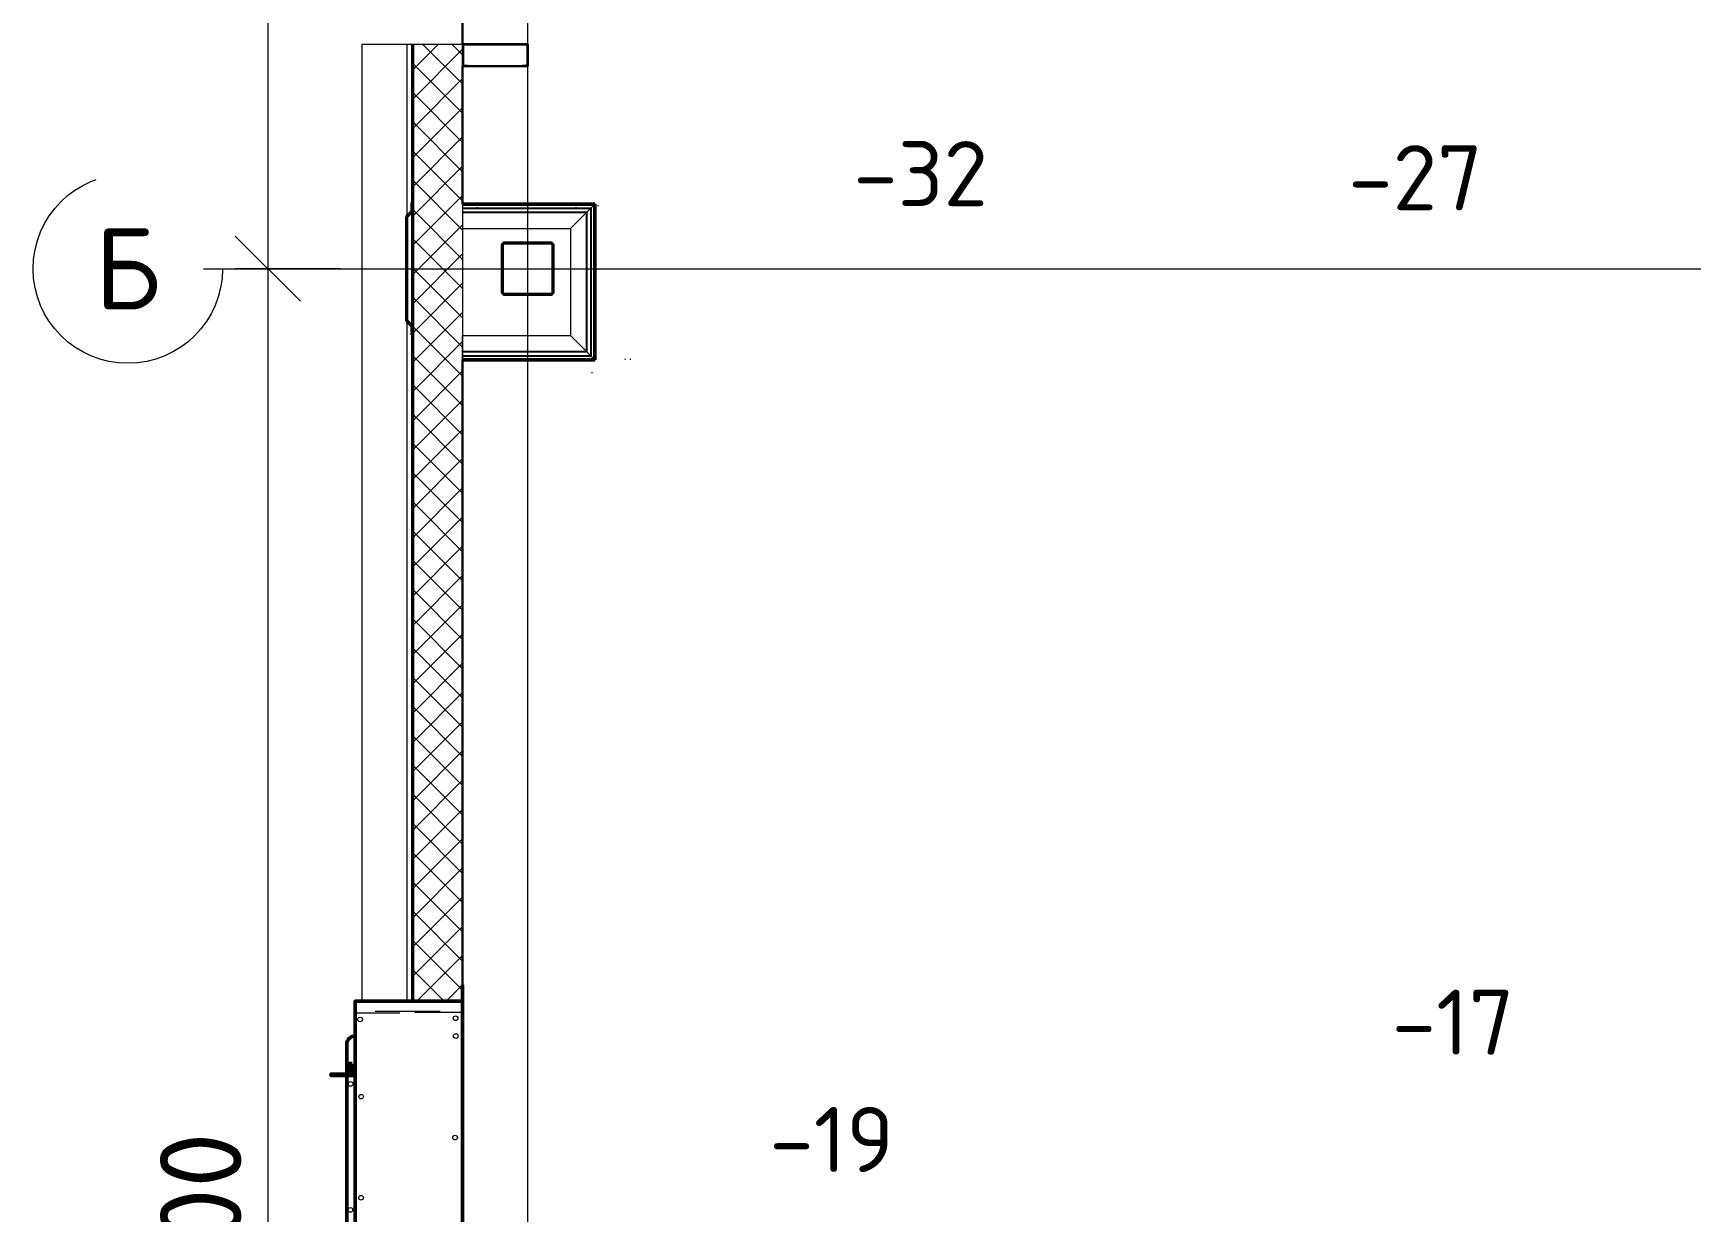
# Model space of a CAD drawing. Header units: metres. Extents: x -7665 to -5405, y -4871 to -3608.
# Drawn here: x -5530 to -5524.91, y -4862.78 to -4859.16 of the extents above; entities that cross this region are included whole.
import ezdxf
from ezdxf.enums import TextEntityAlignment as Align

# ---------------------------------------------------------------- set-up
doc = ezdxf.new("R2010")
doc.units = ezdxf.units.M
doc.header["$PDMODE"] = 35
doc.header["$PDSIZE"] = 0.03
doc.linetypes.add('XKITLINE00', pattern=[0])
doc.linetypes.add('Xref_level ST-8$0$DASHDOT', pattern=[25.4, 12.7, -6.35, 0, -6.35])
doc.layers.get('Defpoints').update_dxf_attribs({"color": 4})
doc.layers.add('_5-1_Площадь помещений', color=2, linetype='Continuous', lineweight=30, plot=False)
for name, color, linetype, lineweight in [('_5-2_Штриховка пол', 7, 'Continuous', 9), ('S-WALL-PATT', 7, 'Continuous', 0), ('Выноски', 7, 'Continuous', 15), ('Обобщенные модели', 7, 'Continuous', 18), ('Оборудование', 188, 'Continuous', 18), ('ОСИ', 250, 'Xref_level ST-8$0$DASHDOT', 5), ('Привязки', 7, 'Continuous', 9), ('Цоколь', 252, 'Continuous', 18)]:
    doc.layers.add(name, color=color, linetype=linetype, lineweight=lineweight)
for name, color, linetype in [('A-Wall', 113, 'Continuous'), ('Part', 7, 'Continuous'), ('высотные отклонения', 7, 'Continuous'), ('Основной', 7, 'Continuous'), ('Стены ГКЛ (графика)', 7, 'Continuous')]:
    doc.layers.add(name, color=color, linetype=linetype)
doc.layers.add('ГКЛ (контур)', color=255, linetype='Continuous', plot=False)
doc.styles.add('Норм 2.5', font='isocpeur.ttf', dxfattribs={"height": 2.5})
doc.dimstyles.new('Норм Оси', dxfattribs={"dimtxt": 2.5, "dimasz": 2, "dimexe": 1, "dimexo": 0.6267, "dimgap": 0.81, "dimtad": 1, "dimdec": 0, "dimlfac": 1000, "dimrnd": 10, "dimzin": 0, "dimtxsty": 'Норм 2.5', "dimblk": 'OBLIQUE', "dimcen": 0.9, "dimdle": 1.2, "dimclrd": 256, "dimclrt": 256, "dimadec": 3, "dimazin": 0, "dimtfac": 1, "dimtdec": 0, "dimtofl": 0, "dimtmove": 0, "dimatfit": 3, "dimfxl": 1, "dimtfill": 1, "dimtolj": 1, "dimtzin": 0, "dimlwd": -1, "dimlwe": -1, "dimarcsym": 0})
pattern_1 = [(0, (12, 6), (3, 300), [3, -300]), (10, (108, 12), (-49.14003004104248, 295.9632704366632), [2.999999999999999, -299.9999999999998]), (20, (54, 78), (-99.78696513534288, 282.9338466657496), [3, -300]), (29.99999999999999, (120, 126), (-147.4019237886467, 261.3076211353316), [3, -300]), (40, (42.00000000000001, 144), (-190.5381495766049, 231.741695764753), [2.999999999999999, -299.9999999999998]), (49.99999999999999, (66, 216), (-227.8849701066338, 195.1344162353187), [3, -300]), (59.99999999999999, (24, 270), (-258.3076211353316, 152.5980762113534), [3, -300]), (70, (120, 264), (-280.8817258057955, 105.4251208600584), [2.999999999999999, -299.9999999999998]), (80, (192, 276), (-294.9213813706616, 55.04887655911575), [2.999999999999999, -299.9999999999998]), (90, (228, 204), (-300, 3.000000000000018), [3, -300]), (99.99999999999997, (288, 198), (-295.9632704366632, -49.14003004104247), [3, -299.9999999999999]), (110, (288, 90), (-282.9338466657496, -99.78696513534288), [3, -300]), (120, (234, 54), (-261.3076211353316, -147.4019237886466), [2.999999999999999, -299.9999999999998]), (130, (150, 72), (-231.741695764753, -190.5381495766049), [3, -300]), (140, (204, 126), (-195.1344162353188, -227.8849701066338), [3, -300]), (150, (150, 180), (-152.5980762113533, -258.3076211353316), [3, -300]), (160.0000000000001, (276, 12), (-105.4251208600585, -280.8817258057954), [3, -300])]

# ---------------------------------------------------------------- blocks, each defined once
blk = doc.blocks.new('*U14')
for points in [[(-71.99999999999994, -80.00000000000003), (72, -79.99999999999999, 0.4142135623730951), (79.99999999999999, -72), (79.99999999999996, 72.00000000000003, 0.4142135623730951), (71.99999999999997, 80.00000000000001), (-71.99999999999997, 80, 0.4142135623730982), (-80.00000000000003, 71.99999999999997), (-80, -72, 0.4142135623730988)], [(-71.99999999999994, -76.00000000000003), (72, -76, 0.414213562373094), (76, -72), (76, 72.00000000000003, 0.414213562373096), (71.99999999999997, 76.00000000000006), (-71.99999999999997, 76.00000000000001, 0.4142135623730971), (-76.00000000000004, 72.00000000000003), (-76, -72.00000000000006, 0.414213562373096)]]:
    blk.add_lwpolyline(points, format="xyb", close=True)
blk = doc.blocks.new('*U192')
at = {"layer": 'S-WALL-PATT', "lineweight": 0, "true_color": 0x636466}
h = blk.add_hatch(dxfattribs=at)
h.set_pattern_fill('ANSI37', color=251, scale=20)
h.set_pattern_definition([(45, (0, 0), (-44.90128060534577, 44.90128060534577), []), (135, (0, 0), (-44.90128060534577, -44.90128060534576), [])])
h.paths.add_polyline_path([(-150, 0), (1.4210854715202e-14, 0), (-1.4210854715202e-14, 2940.067489808309), (-150, 2940.067489808309)])
at = {"color": 0}
blk.add_lwpolyline([(-150, 0), (0, 0), (0, 2940.067489808309), (-150, 2940.067489808309)], close=True, dxfattribs=at)
blk = doc.blocks.new('СТ1')
at = {"layer": 'Part', "linetype": 'XKITLINE00'}
for p, q in [((0, 64.96530189411715), (0.06107134884223342, 65.81919092370663)), ((0, -123.0346981058829), (0, 64.96530189411715)), ((2.045771019998938, 65.53383419092279), (2, 64.89387171296403)), ((2, -122.9632679247297), (2, 64.89387171296403)), ((5.146110970526934, 70.90423054539133), (6, 70.96530189411715)), ((6.071430181153119, 68.96530189411715), (5.431467703077942, 68.91953087435104)), ((6, 70.96530189411715), (62, 70.96530189411715)), ((6.071430181153119, 68.96530189411715), (61.92856981884688, 68.96530189411715)), ((62.56853229692206, 68.91953087435104), (61.92856981884688, 68.96530189411715)), ((62, 70.96530189411715), (62.85388902947307, 70.90423054539133)), ((65.87564456090331, 65.87564456101973), (67.45779197197407, 67.45779197209049)), ((66, 64.89387171296403), (65.95422898046672, 65.53383419092279)), ((66, 53.96530189411715), (66, 64.89387171296403)), ((68, 53.96530189411715), (66, 53.96530189411715)), ((67.93892865115777, 65.81919092370663), (68, 64.96530189411715)), ((68, 64.96530189411715), (68, 53.96530189411715)), ((0, 0), (2, 2)), ((0.06107134884223342, -123.8885871354723), (0, -123.0346981058829)), ((2, -122.9632679247297), (2.045771019998938, -123.6032304026885)), ((6, -129.0346981058829), (5.146110970526934, -128.973626757157)), ((5.431467703077942, -126.9889270861167), (6.071430181153119, -127.0346981058829)), ((6, -129.0346981058829), (62, -129.0346981058829)), ((6.071430181153119, -127.0346981058829), (61.92856981884688, -127.0346981058829)), ((61.92856981884688, -127.0346981058829), (62.56853229692206, -126.9889270861167)), ((62.85388902947307, -128.973626757157), (62, -129.0346981058829)), ((65.95422898046672, -123.6032304026885), (66, -122.9632679247297)), ((66, -112.0346981058829), (68, -112.0346981058829)), ((66, -122.9632679247297), (66, -112.0346981058829)), ((68, -123.0346981058829), (67.93892865115777, -123.8885871354723)), ((68, -112.0346981058829), (68, -123.0346981058829))]:
    blk.add_line(p, q, dxfattribs=at)
for centre, radius, start, end in [((6, 64.96530189411715), 5.99999999999228, 98.18181817978395, 171.8181818202161), ((6, 64.96530189411715), 3.994891212612249, 98.18181817978395, 171.8181818202161), ((62, 64.96530189411715), 3.994891212614952, 8.181818179783926, 81.81818182021608), ((62, 64.96530189411715), 5.999999999996499, 8.181818179783926, 81.81818182021608), ((6, -123.0346981058829), 6.000000000000719, 188.1818181797839, 261.8181818202161), ((6, -123.0346981058829), 3.994891212611036, 188.1818181797839, 261.8181818202161), ((62, -123.0346981058829), 3.994891212615256, 278.1818181797839, 351.8181818202161), ((62, -123.0346981058829), 5.999999999992887, 278.1818181797839, 351.8181818202161)]:
    blk.add_arc(centre, radius, start, end, dxfattribs=at)
blk = doc.blocks.new('*U68')
at = {"layer": 'A-Wall', "linetype": 'Continuous', "lineweight": 18}
h = blk.add_hatch(dxfattribs=at)
h.set_pattern_fill('GENERAL_TEXTURE', color=30, scale=300, style=0, pattern_type=2)
h.set_pattern_definition(pattern_1)
h.paths.add_polyline_path([(12.5, 0), (12.5, -12.5), (530.7155004115775, -12.5), (530.7155004115775, 0)], flags=0)
at = {"layer": 'A-Wall', "color": 30, "linetype": 'Continuous', "lineweight": 50}
blk.add_line((0.8847013400118158, -1.347017690507073), (406.8847013400118, -1.347017690507073), dxfattribs=at)
at = {"layer": 'A-Wall', "color": 11, "linetype": 'Continuous', "lineweight": 25}
for p, q in [((0.8847013400118158, -13.84701769050707), (394.3847013400118, -13.84701769050707)), ((0.8847013400118158, -26.34701769050707), (381.8847013400118, -26.34701769050707))]:
    blk.add_line(p, q, dxfattribs=at)
at = {"layer": 'A-Wall', "color": 8, "linetype": 'Continuous', "lineweight": 0}
blk.add_line((0.8847013400118158, -76.34701769050706), (331.8847013400118, -76.34701769050707), dxfattribs=at)
for points in [[(0.8847013400118158, -1.347017690507073), (0.8847013400118158, -76.34701769050706)], [(331.8847013400118, -76.34701769050707), (406.8847013400118, -1.347017690507073)]]:
    blk.add_lwpolyline(points, dxfattribs=at)
blk = doc.blocks.new('*U69')
at = {"layer": 'A-Wall', "linetype": 'Continuous', "lineweight": 18}
h = blk.add_hatch(dxfattribs=at)
h.set_pattern_fill('GENERAL_TEXTURE', color=30, scale=300, style=0, pattern_type=2)
h.set_pattern_definition(pattern_1)
h.paths.add_polyline_path([(12.5, 0), (12.5, -12.5), (530.7155004115775, -12.5), (530.7155004115775, 0)], flags=0)
at = {"layer": 'A-Wall', "color": 30, "linetype": 'Continuous', "lineweight": 50}
blk.add_line((0.8847013400118158, -1.347017690507073), (478.8847013400118, -1.347017690507073), dxfattribs=at)
at = {"layer": 'A-Wall', "color": 11, "linetype": 'Continuous', "lineweight": 25}
for p, q in [((13.38470134001181, -13.84701769050707), (466.3847013400118, -13.84701769050707)), ((25.88470134001181, -26.34701769050707), (453.8847013400118, -26.34701769050707))]:
    blk.add_line(p, q, dxfattribs=at)
at = {"layer": 'A-Wall', "color": 8, "linetype": 'Continuous', "lineweight": 0}
blk.add_line((75.8847013400118, -76.34701769050707), (403.8847013400118, -76.34701769050707), dxfattribs=at)
for points in [[(75.8847013400118, -76.34701769050707), (0.8847013400118158, -1.347017690507073)], [(403.8847013400118, -76.34701769050707), (478.8847013400118, -1.347017690507073)]]:
    blk.add_lwpolyline(points, dxfattribs=at)
blk = doc.blocks.new('*U172')
at = {"layer": 'Цоколь'}
for p, q in [((0, -2.588190451025184), (0, 0)), ((6989.999999999978, -9.094947017729282e-13), (0, 0)), ((6989.999999999978, 0), (7148.070792015548, -158.0707920155728)), ((0, -5.485967929892468), (0, -2.588190451025184)), ((6992.588190451002, -2.588190451025184), (0, -2.588190451025184)), ((6995.485967929869, -5.485967929891558), (0, -5.485967929892468)), ((-9.094947017729282e-13, -158.0707920155728), (0, -5.485967929892468)), ((7009.868340227321, -19.86834022734274), (-9.094947017729282e-13, -19.86834022734365)), ((7148.070792015547, -158.0707920155728), (-9.094947017729282e-13, -158.0707920155728))]:
    blk.add_line(p, q, dxfattribs=at)
blk = doc.blocks.new('320мм_ФЭ_Стена_Стык вертикальный')
at = {"layer": 'Обобщенные модели', "lineweight": 9}
h = blk.add_hatch(dxfattribs=at)
h.set_pattern_fill('FP_4', color=256, style=0, pattern_type=2)
h.set_pattern_definition([(45, (210.0000000000036, 6.821210263296962e-13), (-106.0660171779821, 106.0660171779821), [])])
h.paths.add_polyline_path([(27265.00000000009, -294.9999999998949), (27282.00000000009, -277.9999999998988), (27281.58578643771, -276.9999999998947), (27264.58578643771, -293.9999999998951), (27155.41421356246, -293.9999999998948), (27138.41421356246, -276.9999999998943), (27138.00000000009, -277.9999999998984), (27155.00000000008, -294.9999999998946)], flags=0)
h.paths.add_polyline_path([(27307.00000000008, -275.999999999895), (27308.00000000008, -274.9999999998996), (27298.00000000009, -275.999999999895)], flags=0)
h.paths.add_polyline_path([(27122.00000000009, -275.9999999998944), (27122.00000000009, -274.9999999998947), (27113.00000000009, -275.9999999998944)], flags=0)
at = {"layer": 'Обобщенные модели', "lineweight": 40}
for p, q in [((26912.00000000005, -274.9999999998932), (26902.00000000005, -274.9999999998931)), ((26902.00000000005, -274.9999999998931), (26902.00000000005, -277.9999999998932)), ((26902.00000000005, -277.9999999998932), (26928.00000000005, -277.9999999998934)), ((26903.00000000005, -276.9999999998932), (26903.00000000005, -275.9999999998931)), ((26903.00000000005, -275.9999999998931), (26912.00000000005, -275.9999999998932)), ((26928.41421356243, -276.9999999998934), (26903.00000000005, -276.9999999998932)), ((26912.00000000005, -275.9999999998932), (26912.00000000005, -274.9999999998932)), ((26928.00000000005, -277.9999999998934), (26945.00000000005, -294.9999999998934)), ((26945.41421356243, -293.9999999998934), (26928.41421356243, -276.9999999998934)), ((27281.58578643768, -276.9999999998936), (27264.58578643768, -293.9999999998934)), ((27265.00000000005, -294.9999999998934), (27282.00000000005, -277.9999999998936)), ((27307.00000000005, -276.9999999998938), (27281.58578643768, -276.9999999998936)), ((27282.00000000005, -277.9999999998936), (27308.00000000006, -277.9999999998938)), ((27308.00000000006, -274.9999999998937), (27298.00000000006, -274.9999999998936)), ((27298.00000000006, -274.9999999998936), (27298.00000000006, -275.9999999998936)), ((27298.00000000006, -275.9999999998936), (27307.00000000005, -275.9999999998938)), ((27307.00000000005, -275.9999999998938), (27307.00000000005, -276.9999999998938)), ((27308.00000000006, -277.9999999998938), (27308.00000000006, -274.9999999998937))]:
    blk.add_line(p, q, dxfattribs=at)
for points in [[(26945.00000000005, -294.9999999998934), (27265.00000000005, -294.9999999998934)], [(26945.41421356243, -293.9999999998934), (27264.58578643768, -293.9999999998934)]]:
    blk.add_lwpolyline(points, dxfattribs=at)
blk = doc.blocks.new('*U194')
blk.add_wipeout([(0, 1400.000000000171), (330.00000000020736, 1400.0000000002256), (330.00000000020736, 0), (0, 0)]).dxf.layer = 'Оборудование'
at = {"layer": 'Оборудование'}
for p, q in [((0, 1363.32422194886), (148.7938641551882, 1363.32422194886)), ((268.4668524088338, 1369.828012181213), (68.4668524088338, 1369.828012181213)), ((330, 1362.637385242851), (194.2485339492559, 1362.637385242851)), ((0, 34.97007931163535), (146.4657968934625, 34.97007931163535)), ((268.4668524088338, 30.17198781901971), (68.4668524088338, 30.17198781901971)), ((192.6020168121904, 36.28841516934335), (330, 36.28841516934335))]:
    blk.add_line(p, q, dxfattribs=at)
at = {"layer": 'Оборудование', "lineweight": 50}
for p, q in [((343.9852736275643, 1208.98180595052), (343.9852736275643, 1197.46833945869)), ((343.5972624160349, 197.4178194730775), (343.5972624160349, 185.7350851671072))]:
    blk.add_line(p, q, dxfattribs=at)
for points in [[(0, 1450.000000000233), (0, 1400.000000000233)], [(0, 0), (0, -50)]]:
    blk.add_lwpolyline(points, dxfattribs=at)
for points in [[(0, 1400.000000000233), (330, 1400.000000000233), (330, 0), (0, 0)], [(330, 1238.997546556988), (404.039286961779, 1238.997546556988), (404.039286961779, 1235.348523108405), (330, 1235.348523108405)], [(338.752183303237, 1235.348523108405), (349.2183639518917, 1235.348523108405), (349.2183639518917, 1208.98180595052), (338.752183303237, 1208.98180595052)], [(330, 734.8170872494811), (404.039286961779, 734.8170872494811), (404.039286961779, 730.2305805237265), (330, 730.2305805237265)], [(338.2325856816024, 730.2305805237265), (348.988931234926, 730.2305805237265), (348.988931234926, 701.8424150507199), (338.2325856816024, 701.8424150507199)], [(330, 228.0780798323685), (404.039286961779, 228.0780798323685), (404.039286961779, 223.8431293355534), (330, 223.8431293355534)], [(338.2663257867098, 223.8431293355534), (348.9281990453601, 223.8431293355534), (348.9281990453601, 197.4178194730775), (338.2663257867098, 197.4178194730775)]]:
    blk.add_lwpolyline(points, close=True, dxfattribs=at)
blk.add_lwpolyline([(330, 1293.159991839086), (330.5345116537064, 1293.159991839086, -0.414213562373095), (355.5345116537064, 1268.159991839086), (355.5345116537064, 131.8400081611471, -0.414213562373095), (330.5345116537064, 106.8400081611471), (330, 106.8400081611471)], format="xyb", close=True, dxfattribs=at)
at = {"layer": 'Оборудование'}
for centre in [(19.62324521318078, 1347.146125125), (312.4483972489834, 1347.146125125), (311.9287996273488, 1222.161909379181), (344.09661597386, 1264.579772500438), (344.7849141210318, 1146.909345521242), (20.17658293992281, 1038.561135023134), (311.2472495026886, 913.5834295778768), (344.7916621416807, 757.469677953166), (25.15662247501314, 728.9637931885663), (344.2383244168013, 640.93529841688), (311.7938392069191, 603.5564079080941), (22.95676761306822, 418.9400266690645), (311.2809896077961, 293.1029615533771), (343.9549075327814, 253.8067875375273), (20.83114098198712, 106.9436390877236), (21.3844787068665, 52.29724417952821), (314.6077639851719, 56.17412814684212)]:
    blk.add_circle(centre, 7.098979947068296, dxfattribs=at)
blk = doc.blocks.new('_Oblique')
at = {"color": 0, "linetype": 'ByBlock', "lineweight": -2}
blk.add_line((-0.5, -0.5), (0.5, 0.5), dxfattribs=at)
blk = doc.blocks.new('*D199')
at = {"layer": 'Defpoints', "color": 0}
for p in [(-5529.28443169328, -4853.882081335564), (-5529.28443169328, -4859.882081335564), (-5529.284431693285, -4859.882081335564)]:
    blk.add_point(p, dxfattribs=at)
at = {"layer": 'Привязки'}
blk.add_line((-5529.284431693285, -4853.762081335564), (-5529.284431693285, -4860.002081335564), dxfattribs=at)
at = {"layer": 'Привязки', "color": 0}
for p, q in [((-5529.34710169328, -4853.882081335564), (-5529.384431693285, -4853.882081335564)), ((-5529.34710169328, -4859.882081335564), (-5529.384431693285, -4859.882081335564))]:
    blk.add_line(p, q, dxfattribs=at)
at = {"layer": 'Привязки', "xscale": 0.2, "yscale": 0.2, "zscale": 0.2}
for p, rotation in [((-5529.284431693285, -4853.882081335564), 90), ((-5529.284431693285, -4859.882081335564), 270)]:
    blk.add_blockref('_Oblique', p, dxfattribs=dict(at, rotation=rotation))
at = {"layer": 'Привязки', "insert": (-5529.490431693285, -4856.882081335562), "char_height": 0.25, "attachment_point": 5, "rotation": 90, "style": 'Норм 2.5', "bg_fill": 3, "box_fill_scale": 1.1, "bg_fill_color": 256, "bg_fill_true_color": 13158600, "bg_fill_transparency": 0}
blk.add_mtext('\\A1;6000', dxfattribs=at)
blk = doc.blocks.new('*D200')
at = {"layer": 'Defpoints', "color": 0}
for p in [(-5528.99802057774, -4859.882081335564), (-5529.284431693287, -4865.882081335564), (-5528.99802057774, -4865.882081335564)]:
    blk.add_point(p, dxfattribs=at)
at = {"layer": 'Привязки'}
blk.add_line((-5529.284431693287, -4859.762081335564), (-5529.284431693287, -4866.002081335564), dxfattribs=at)
at = {"layer": 'Привязки', "color": 0}
for p, q in [((-5529.06069057774, -4859.882081335564), (-5529.384431693287, -4859.882081335564)), ((-5529.06069057774, -4865.882081335564), (-5529.384431693287, -4865.882081335564))]:
    blk.add_line(p, q, dxfattribs=at)
at = {"layer": 'Привязки', "xscale": 0.2, "yscale": 0.2, "zscale": 0.2}
for p, rotation in [((-5529.284431693287, -4859.882081335564), 90), ((-5529.284431693287, -4865.882081335564), 270)]:
    blk.add_blockref('_Oblique', p, dxfattribs=dict(at, rotation=rotation))
at = {"layer": 'Привязки', "insert": (-5529.490431693287, -4862.882081335562), "char_height": 0.25, "attachment_point": 5, "rotation": 90, "style": 'Норм 2.5', "bg_fill": 3, "box_fill_scale": 1.1, "bg_fill_color": 256, "bg_fill_true_color": 13158600, "bg_fill_transparency": 0}
blk.add_mtext('\\A1;6000', dxfattribs=at)
blk = doc.blocks.new('axis_name')
at = {"lineweight": 9}
blk.add_circle((0, 0), 2.907122088250071, dxfattribs=at)
at = {"style": 'Норм 2.5'}
blk.add_attdef('AXIS_NAME', text='', height=2.5, dxfattribs=at).set_placement((0, 0), align=Align.MIDDLE_CENTER)

msp = doc.modelspace()

# ---------------------------------------------------------------- linework, layer by layer
at = {"layer": '_5-1_Площадь помещений'}
msp.add_lwpolyline([(-5524.123484363302, -4865.76042413406), (-5527.291365646601, -4865.759738537065), (-5527.291683130979, -4865.760081335562), (-5527.346365646601, -4865.760081335562), (-5527.346365646601, -4866.032081335562), (-5528.111365646552, -4866.032081335562), (-5528.111365646552, -4865.6040813358), (-5528.686365646553, -4865.6040813358), (-5528.686365646553, -4860.161923190793), (-5528.280365646553, -4860.161923190793), (-5528.280365646553, -4859.683923190793), (-5528.686365646553, -4859.683923190793), (-5528.686365646553, -4859.259591135743), (-5528.486365646552, -4859.259591135743), (-5528.486365646552, -4859.192449392684), (-5528.686365646553, -4859.192081335562), (-5528.686365646553, -4858.182081335563)], dxfattribs=at)
at = {"layer": 'ГКЛ (контур)'}
msp.add_lwpolyline([(-5528.686365646553, -4859.683923190793), (-5528.280365646553, -4859.683923190793), (-5528.280365646553, -4860.161923190793), (-5528.686365646553, -4860.161923190793)], dxfattribs=at)
at = {"layer": 'ОСИ'}
for p, q in [((-5528.486365646552, -4867.205464102768), (-5528.486365646552, -4853.280975896857)), ((-5529.481643533391, -4859.882081335562), (-5481.991847919518, -4859.882081335562))]:
    msp.add_line(p, q, dxfattribs=at)

# ---------------------------------------------------------------- block references
at = {"color": 1, "xscale": 0.001, "yscale": 0.001, "zscale": 0.001, "rotation": 270}
msp.add_blockref('СТ1', (-5528.557330948447, -4859.192020264213), dxfattribs=at)
at = {"layer": 'Выноски', "xscale": -0.001, "yscale": 0.001, "zscale": 0.001, "rotation": 180}
msp.add_blockref('*U192', (-5528.686365646553, -4859.192081335562), dxfattribs=at)
at = {"layer": 'Обобщенные модели', "yscale": 0.001, "zscale": 0.001, "rotation": 270}
for name, p, xscale in [('*U172', (-5528.836365646553, -4859.192081335562), 0.001), ('320мм_ФЭ_Стена_Стык вертикальный', (-5528.563953837003, -4886.987081335562), -0.001)]:
    msp.add_blockref(name, p, dxfattribs=dict(at, xscale=xscale))
at = {"layer": 'Основной', "xscale": 0.001, "yscale": 0.001, "zscale": 0.001}
msp.add_blockref('*U14', (-5528.486365646552, -4859.882081335562), dxfattribs=at)
at = {"layer": 'Стены ГКЛ (графика)', "xscale": 0.001, "yscale": 0.001, "zscale": 0.001}
msp.add_blockref('*U68', (-5528.687250347893, -4859.682576173102), dxfattribs=at)
at = {"layer": 'Стены ГКЛ (графика)', "yscale": 0.001, "zscale": 0.001}
for name, p, xscale, rotation in [('*U69', (-5528.279018628862, -4859.683038489454), 0.001, 270), ('*U68', (-5528.687250347893, -4860.163270208483), -0.001, 180)]:
    msp.add_blockref(name, p, dxfattribs=dict(at, xscale=xscale, rotation=rotation))

# ---------------------------------------------------------------- next in the draw order: block references
at = {"layer": '_5-2_Штриховка пол', "xscale": 0.001, "yscale": 0.001, "zscale": 0.001, "rotation": 180}
msp.add_blockref('*U194', (-5528.686365646553, -4862.132148825371), dxfattribs=at)

# ---------------------------------------------------------------- next in the draw order: texts
at = {"layer": 'высотные отклонения', "char_height": 0.2, "width": 0.2, "attachment_point": 5, "style": 'Норм 2.5', "bg_fill": 3, "box_fill_scale": 1.1, "bg_fill_color": 256, "bg_fill_true_color": 13158600, "bg_fill_transparency": 0}
for s, insert in [('-32', (-5527.279695680058, -4859.590246258999, 20.618)), ('-27', (-5525.760187328338, -4859.602745021112, 20.623)), ('-17', (-5525.644957073624, -4862.196599226646, 20.633)), ('-19', (-5527.552375454665, -4862.556849198634, 20.631))]:
    msp.add_mtext(s, dxfattribs=dict(at, insert=insert))

# ---------------------------------------------------------------- next in the draw order: dimensions: what is measured, and where the dimension line sits
at = {"layer": 'Привязки'}
dim = msp.add_linear_dim(base=(-5529.284431693285, -4859.882081335564), p1=(-5529.284431693278, -4853.882081335562), p2=(-5529.284431693278, -4859.882081335562), angle=90, dimstyle='Норм Оси', dxfattribs=at)
dim.commit()
dim.dimension.update_dxf_attribs({"geometry": '*D199', "text_midpoint": (-5529.490431693285, -4856.882081335562)})

# ---------------------------------------------------------------- next in the draw order: dimensions: what is measured, and where the dimension line sits
dim = msp.add_linear_dim(base=(-5529.284431693287, -4865.882081335564), p1=(-5528.998020577738, -4859.882081335562), p2=(-5528.998020577738, -4865.882081335562), angle=90, dimstyle='Норм Оси', dxfattribs=at)
dim.commit()
dim.dimension.update_dxf_attribs({"geometry": '*D200', "text_midpoint": (-5529.490431693287, -4862.882081335562)})

# ---------------------------------------------------------------- next in the draw order: block references
at = {"layer": 'ОСИ', "xscale": 0.1, "yscale": 0.1, "zscale": 0.1}
msp.add_blockref('axis_name', (-5529.714213300451, -4859.882081335561), dxfattribs=at).add_auto_attribs({'AXIS_NAME': 'Б'})

doc.saveas('drawing.dxf')
